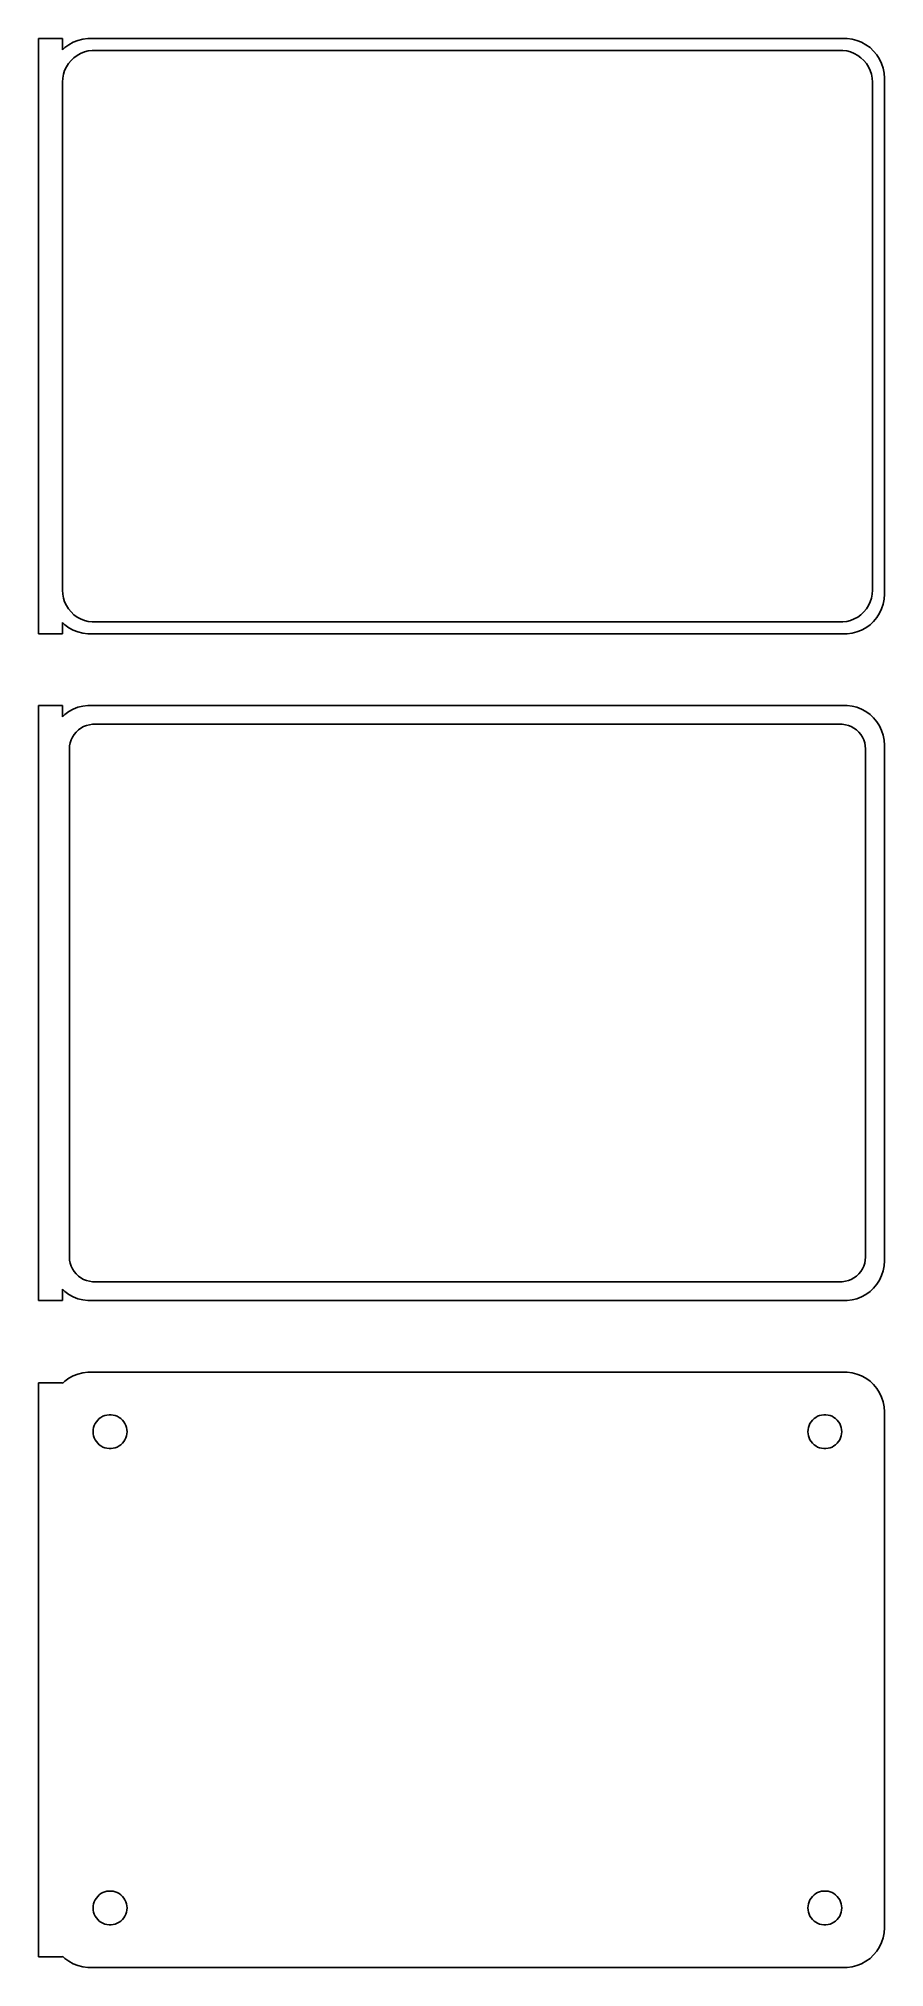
# Model space of a CAD drawing. Header units: metres. Extents: x -54 to 52, y 215 to 457.
import ezdxf

# ---------------------------------------------------------------- set-up
doc = ezdxf.new("R2010")
doc.units = ezdxf.units.M

msp = doc.modelspace()

# ---------------------------------------------------------------- linework, layer by layer
for p, q in [((-51, 457.49), (-54, 457.49)), ((-54, 457.49), (-54, 382.51)), ((-51, 456.059), (-51, 457.49)), ((-49.6289, 457.024), (-50.1791, 456.722)), ((-49.0451, 457.255), (-49.6289, 457.024)), ((-48.4369, 457.411), (-49.0451, 457.255)), ((-47.8139, 457.49), (-48.4369, 457.411)), ((47.8139, 457.49), (-47.8139, 457.49)), ((48.4369, 457.411), (47.8139, 457.49)), ((49.0451, 457.255), (48.4369, 457.411)), ((49.6289, 457.024), (49.0451, 457.255)), ((50.1791, 456.722), (49.6289, 457.024)), ((-50.6871, 456.353), (-51, 456.059)), ((-50.1791, 456.722), (-50.6871, 456.353)), ((-50.2361, 454.351), (-49.9159, 454.738)), ((-49.9159, 454.738), (-49.5497, 455.082)), ((-49.5497, 455.082), (-49.1433, 455.377)), ((-49.1433, 455.377), (-48.7031, 455.619)), ((-48.7031, 455.619), (-48.2361, 455.804)), ((-48.2361, 455.804), (-47.7495, 455.929)), ((-47.7495, 455.929), (-47.2512, 455.992)), ((-47.2512, 455.992), (47.2512, 455.992)), ((47.2512, 455.992), (47.7495, 455.929)), ((47.7495, 455.929), (48.2361, 455.804)), ((48.2361, 455.804), (48.7031, 455.619)), ((48.7031, 455.619), (49.1433, 455.377)), ((49.1433, 455.377), (49.5497, 455.082)), ((49.5497, 455.082), (49.9159, 454.738)), ((49.9159, 454.738), (50.2361, 454.351)), ((50.6871, 456.353), (50.1791, 456.722)), ((51.1448, 455.923), (50.6871, 456.353)), ((51.5451, 455.439), (51.1448, 455.923)), ((51.8815, 454.909), (51.5451, 455.439)), ((52.1489, 454.341), (51.8815, 454.909)), ((-51, 452), (-50.9685, 452.501)), ((-51, 388), (-51, 452)), ((-50.9685, 452.501), (-50.8743, 452.995)), ((-50.8743, 452.995), (-50.7191, 453.472)), ((-50.7191, 453.472), (-50.5052, 453.927)), ((-50.5052, 453.927), (-50.2361, 454.351)), ((50.2361, 454.351), (50.5052, 453.927)), ((50.5052, 453.927), (50.7191, 453.472)), ((50.7191, 453.472), (50.8743, 452.995)), ((50.8743, 452.995), (50.9685, 452.501)), ((50.9685, 452.501), (51, 452)), ((51, 452), (51, 388)), ((52.3429, 453.743), (52.1489, 454.341)), ((52.4606, 453.127), (52.3429, 453.743)), ((52.5, 452.5), (52.4606, 453.127)), ((52.5, 387.5), (52.5, 452.5)), ((-50.9685, 387.499), (-51, 388)), ((-50.8743, 387.005), (-50.9685, 387.499)), ((-50.7191, 386.528), (-50.8743, 387.005)), ((-50.5052, 386.073), (-50.7191, 386.528)), ((50.7191, 386.528), (50.5052, 386.073)), ((50.8743, 387.005), (50.7191, 386.528)), ((50.9685, 387.499), (50.8743, 387.005)), ((51, 388), (50.9685, 387.499)), ((52.3429, 386.257), (52.4606, 386.873)), ((52.4606, 386.873), (52.5, 387.5)), ((-51, 383.941), (-50.6871, 383.647)), ((-51, 382.51), (-51, 383.941)), ((-50.2361, 385.649), (-50.5052, 386.073)), ((-49.9159, 385.262), (-50.2361, 385.649)), ((-49.5497, 384.918), (-49.9159, 385.262)), ((-49.1433, 384.623), (-49.5497, 384.918)), ((-48.7031, 384.381), (-49.1433, 384.623)), ((-48.2361, 384.196), (-48.7031, 384.381)), ((-47.7495, 384.071), (-48.2361, 384.196)), ((-47.2512, 384.008), (-47.7495, 384.071)), ((47.2512, 384.008), (-47.2512, 384.008)), ((47.7495, 384.071), (47.2512, 384.008)), ((48.2361, 384.196), (47.7495, 384.071)), ((48.7031, 384.381), (48.2361, 384.196)), ((49.1433, 384.623), (48.7031, 384.381)), ((49.5497, 384.918), (49.1433, 384.623)), ((49.9159, 385.262), (49.5497, 384.918)), ((50.2361, 385.649), (49.9159, 385.262)), ((50.5052, 386.073), (50.2361, 385.649)), ((50.6871, 383.647), (51.1448, 384.077)), ((51.1448, 384.077), (51.5451, 384.561)), ((51.5451, 384.561), (51.8815, 385.091)), ((51.8815, 385.091), (52.1489, 385.659)), ((52.1489, 385.659), (52.3429, 386.257)), ((-54, 382.51), (-51, 382.51)), ((-50.6871, 383.647), (-50.1791, 383.278)), ((-50.1791, 383.278), (-49.6289, 382.976)), ((-49.6289, 382.976), (-49.0451, 382.745)), ((-49.0451, 382.745), (-48.4369, 382.589)), ((-48.4369, 382.589), (-47.8139, 382.51)), ((-47.8139, 382.51), (47.8139, 382.51)), ((47.8139, 382.51), (48.4369, 382.589)), ((48.4369, 382.589), (49.0451, 382.745)), ((49.0451, 382.745), (49.6289, 382.976)), ((49.6289, 382.976), (50.1791, 383.278)), ((50.1791, 383.278), (50.6871, 383.647)), ((-51, 373.479), (-54, 373.479)), ((-54, 373.479), (-54, 298.521)), ((-51, 372.059), (-51, 373.479)), ((-50.6871, 372.353), (-51, 372.059)), ((-50.1791, 372.722), (-50.6871, 372.353)), ((-49.6289, 373.024), (-50.1791, 372.722)), ((-49.0451, 373.255), (-49.6289, 373.024)), ((-48.4369, 373.411), (-49.0451, 373.255)), ((-47.8139, 373.49), (-48.4369, 373.411)), ((47.8139, 373.49), (-47.8139, 373.49)), ((48.4369, 373.411), (47.8139, 373.49)), ((49.0451, 373.255), (48.4369, 373.411)), ((49.6289, 373.024), (49.0451, 373.255)), ((50.1791, 372.722), (49.6289, 373.024)), ((50.6871, 372.353), (50.1791, 372.722)), ((51.1448, 371.923), (50.6871, 372.353)), ((51.5451, 371.439), (51.1448, 371.923)), ((-49.8943, 369.146), (-49.7279, 369.5)), ((-49.7279, 369.5), (-49.5184, 369.83)), ((-49.5184, 369.83), (-49.2692, 370.131)), ((-49.2692, 370.131), (-48.9842, 370.399)), ((-48.9842, 370.399), (-48.668, 370.628)), ((-48.668, 370.628), (-48.3254, 370.817)), ((-48.3254, 370.817), (-47.9619, 370.961)), ((-47.9619, 370.961), (-47.5833, 371.058)), ((-47.5833, 371.058), (-47.1954, 371.107)), ((-47.1954, 371.107), (47.1954, 371.107)), ((47.1954, 371.107), (47.5833, 371.058)), ((47.5833, 371.058), (47.9619, 370.961)), ((47.9619, 370.961), (48.3254, 370.817)), ((48.3254, 370.817), (48.668, 370.628)), ((48.668, 370.628), (48.9842, 370.399)), ((48.9842, 370.399), (49.2692, 370.131)), ((49.2692, 370.131), (49.5184, 369.83)), ((49.5184, 369.83), (49.7279, 369.5)), ((49.7279, 369.5), (49.8943, 369.146)), ((51.8815, 370.909), (51.5451, 371.439)), ((52.1489, 370.341), (51.8815, 370.909)), ((52.3429, 369.743), (52.1489, 370.341)), ((52.4606, 369.127), (52.3429, 369.743)), ((-50.1129, 368), (-50.0884, 368.39)), ((-50.1129, 304), (-50.1129, 368)), ((-50.0884, 368.39), (-50.0151, 368.774)), ((-50.0151, 368.774), (-49.8943, 369.146)), ((49.8943, 369.146), (50.0151, 368.774)), ((50.0151, 368.774), (50.0884, 368.39)), ((50.0884, 368.39), (50.1129, 368)), ((50.1129, 368), (50.1129, 304)), ((52.5, 368.5), (52.4606, 369.127)), ((52.5, 303.5), (52.5, 368.5)), ((-50.0884, 303.61), (-50.1129, 304)), ((50.1129, 304), (50.0884, 303.61)), ((-50.0151, 303.226), (-50.0884, 303.61)), ((-49.8943, 302.854), (-50.0151, 303.226)), ((-49.7279, 302.5), (-49.8943, 302.854)), ((-49.5184, 302.17), (-49.7279, 302.5)), ((-49.2692, 301.869), (-49.5184, 302.17)), ((-48.9842, 301.601), (-49.2692, 301.869)), ((-48.668, 301.372), (-48.9842, 301.601)), ((-48.3254, 301.183), (-48.668, 301.372)), ((48.668, 301.372), (48.3254, 301.183)), ((48.9842, 301.601), (48.668, 301.372)), ((49.2692, 301.869), (48.9842, 301.601)), ((49.5184, 302.17), (49.2692, 301.869)), ((49.7279, 302.5), (49.5184, 302.17)), ((49.8943, 302.854), (49.7279, 302.5)), ((50.0151, 303.226), (49.8943, 302.854)), ((50.0884, 303.61), (50.0151, 303.226)), ((51.8815, 301.091), (52.1489, 301.659)), ((52.1489, 301.659), (52.3429, 302.257)), ((52.3429, 302.257), (52.4606, 302.873)), ((52.4606, 302.873), (52.5, 303.5)), ((-51, 298.521), (-51, 299.941)), ((-51, 299.941), (-50.6871, 299.647)), ((-50.6871, 299.647), (-50.1791, 299.278)), ((-50.1791, 299.278), (-49.6289, 298.976)), ((-49.6289, 298.976), (-49.0451, 298.745)), ((-47.9619, 301.039), (-48.3254, 301.183)), ((-47.5833, 300.942), (-47.9619, 301.039)), ((-47.1954, 300.893), (-47.5833, 300.942)), ((47.1954, 300.893), (-47.1954, 300.893)), ((47.5833, 300.942), (47.1954, 300.893)), ((47.9619, 301.039), (47.5833, 300.942)), ((48.3254, 301.183), (47.9619, 301.039)), ((49.0451, 298.745), (49.6289, 298.976)), ((49.6289, 298.976), (50.1791, 299.278)), ((50.1791, 299.278), (50.6871, 299.647)), ((50.6871, 299.647), (51.1448, 300.077)), ((51.1448, 300.077), (51.5451, 300.561)), ((51.5451, 300.561), (51.8815, 301.091)), ((-54, 298.521), (-51, 298.521)), ((-49.0451, 298.745), (-48.4369, 298.589)), ((-48.4369, 298.589), (-47.8139, 298.51)), ((-47.8139, 298.51), (47.8139, 298.51)), ((47.8139, 298.51), (48.4369, 298.589)), ((48.4369, 298.589), (49.0451, 298.745)), ((-49.0451, 289.255), (-49.6289, 289.024)), ((-48.4369, 289.411), (-49.0451, 289.255)), ((-47.8139, 289.49), (-48.4369, 289.411)), ((47.8139, 289.49), (-47.8139, 289.49)), ((48.4369, 289.411), (47.8139, 289.49)), ((49.0451, 289.255), (48.4369, 289.411)), ((49.6289, 289.024), (49.0451, 289.255)), ((-51, 288.153), (-54, 288.153)), ((-54, 288.153), (-54, 215.847)), ((-50.6871, 288.353), (-51, 288.059)), ((-51, 288.059), (-51, 288.153)), ((-50.1791, 288.722), (-50.6871, 288.353)), ((-49.6289, 289.024), (-50.1791, 288.722)), ((50.1791, 288.722), (49.6289, 289.024)), ((50.6871, 288.353), (50.1791, 288.722)), ((51.1448, 287.923), (50.6871, 288.353)), ((51.5451, 287.439), (51.1448, 287.923)), ((51.8815, 286.909), (51.5451, 287.439)), ((52.1489, 286.341), (51.8815, 286.909)), ((52.3429, 285.743), (52.1489, 286.341)), ((52.4606, 285.127), (52.3429, 285.743)), ((52.5, 284.5), (52.4606, 285.127)), ((52.5, 219.5), (52.5, 284.5)), ((-47.1353, 282), (-47.1185, 282.268)), ((-47.1185, 281.732), (-47.1353, 282)), ((-47.1185, 282.268), (-47.0682, 282.531)), ((-47.0682, 282.531), (-46.9853, 282.786)), ((-46.9853, 282.786), (-46.8712, 283.029)), ((-46.8712, 283.029), (-46.7275, 283.255)), ((-46.7275, 283.255), (-46.5565, 283.462)), ((-46.5565, 283.462), (-46.3611, 283.645)), ((-46.3611, 283.645), (-46.1441, 283.803)), ((-46.1441, 283.803), (-45.9092, 283.932)), ((-45.9092, 283.932), (-45.6598, 284.031)), ((-45.6598, 284.031), (-45.4001, 284.097)), ((-45.4001, 284.097), (-45.1341, 284.131)), ((-45.1341, 284.131), (-44.8659, 284.131)), ((-44.8659, 284.131), (-44.5999, 284.097)), ((-44.5999, 284.097), (-44.3401, 284.031)), ((-44.3401, 284.031), (-44.0908, 283.932)), ((-44.0908, 283.932), (-43.8559, 283.803)), ((-43.8559, 283.803), (-43.6389, 283.645)), ((-43.6389, 283.645), (-43.4434, 283.462)), ((-43.4434, 283.462), (-43.2725, 283.255)), ((-43.2725, 283.255), (-43.1288, 283.029)), ((-43.1288, 283.029), (-43.0146, 282.786)), ((-43.0146, 282.786), (-42.9318, 282.531)), ((-42.9318, 282.531), (-42.8815, 282.268)), ((-42.8815, 282.268), (-42.8647, 282)), ((-42.8647, 282), (-42.8815, 281.732)), ((42.8647, 282), (42.8815, 282.268)), ((42.8815, 281.732), (42.8647, 282)), ((42.8815, 282.268), (42.9318, 282.531)), ((42.9318, 282.531), (43.0146, 282.786)), ((43.0146, 282.786), (43.1288, 283.029)), ((43.1288, 283.029), (43.2725, 283.255)), ((43.2725, 283.255), (43.4434, 283.462)), ((43.4434, 283.462), (43.6389, 283.645)), ((43.6389, 283.645), (43.8559, 283.803)), ((43.8559, 283.803), (44.0908, 283.932)), ((44.0908, 283.932), (44.3401, 284.031)), ((44.3401, 284.031), (44.5999, 284.097)), ((44.5999, 284.097), (44.8659, 284.131)), ((44.8659, 284.131), (45.1341, 284.131)), ((45.1341, 284.131), (45.4001, 284.097)), ((45.4001, 284.097), (45.6598, 284.031)), ((45.6598, 284.031), (45.9092, 283.932)), ((45.9092, 283.932), (46.1441, 283.803)), ((46.1441, 283.803), (46.3611, 283.645)), ((46.3611, 283.645), (46.5565, 283.462)), ((46.5565, 283.462), (46.7275, 283.255)), ((46.7275, 283.255), (46.8712, 283.029)), ((46.8712, 283.029), (46.9853, 282.786)), ((46.9853, 282.786), (47.0682, 282.531)), ((47.0682, 282.531), (47.1185, 282.268)), ((47.1185, 282.268), (47.1353, 282)), ((47.1353, 282), (47.1185, 281.732)), ((-47.0682, 281.469), (-47.1185, 281.732)), ((-46.9853, 281.214), (-47.0682, 281.469)), ((-46.8712, 280.971), (-46.9853, 281.214)), ((-46.7275, 280.745), (-46.8712, 280.971)), ((-46.5565, 280.538), (-46.7275, 280.745)), ((-46.3611, 280.355), (-46.5565, 280.538)), ((-46.1441, 280.197), (-46.3611, 280.355)), ((-45.9092, 280.068), (-46.1441, 280.197)), ((-45.6598, 279.969), (-45.9092, 280.068)), ((-45.4001, 279.903), (-45.6598, 279.969)), ((-45.1341, 279.869), (-45.4001, 279.903)), ((-44.8659, 279.869), (-45.1341, 279.869)), ((-44.5999, 279.903), (-44.8659, 279.869)), ((-44.3401, 279.969), (-44.5999, 279.903)), ((-44.0908, 280.068), (-44.3401, 279.969)), ((-43.8559, 280.197), (-44.0908, 280.068)), ((-43.6389, 280.355), (-43.8559, 280.197)), ((-43.4434, 280.538), (-43.6389, 280.355)), ((-43.2725, 280.745), (-43.4434, 280.538)), ((-43.1288, 280.971), (-43.2725, 280.745)), ((-43.0146, 281.214), (-43.1288, 280.971)), ((-42.9318, 281.469), (-43.0146, 281.214)), ((-42.8815, 281.732), (-42.9318, 281.469)), ((42.9318, 281.469), (42.8815, 281.732)), ((43.0146, 281.214), (42.9318, 281.469)), ((43.1288, 280.971), (43.0146, 281.214)), ((43.2725, 280.745), (43.1288, 280.971)), ((43.4434, 280.538), (43.2725, 280.745)), ((43.6389, 280.355), (43.4434, 280.538)), ((43.8559, 280.197), (43.6389, 280.355)), ((44.0908, 280.068), (43.8559, 280.197)), ((44.3401, 279.969), (44.0908, 280.068)), ((44.5999, 279.903), (44.3401, 279.969)), ((44.8659, 279.869), (44.5999, 279.903)), ((45.1341, 279.869), (44.8659, 279.869)), ((45.4001, 279.903), (45.1341, 279.869)), ((45.6598, 279.969), (45.4001, 279.903)), ((45.9092, 280.068), (45.6598, 279.969)), ((46.1441, 280.197), (45.9092, 280.068)), ((46.3611, 280.355), (46.1441, 280.197)), ((46.5565, 280.538), (46.3611, 280.355)), ((46.7275, 280.745), (46.5565, 280.538)), ((46.8712, 280.971), (46.7275, 280.745)), ((46.9853, 281.214), (46.8712, 280.971)), ((47.0682, 281.469), (46.9853, 281.214)), ((47.1185, 281.732), (47.0682, 281.469)), ((-46.5565, 223.462), (-46.3611, 223.645)), ((-46.3611, 223.645), (-46.1441, 223.803)), ((-46.1441, 223.803), (-45.9092, 223.932)), ((-45.9092, 223.932), (-45.6598, 224.031)), ((-45.6598, 224.031), (-45.4001, 224.097)), ((-45.4001, 224.097), (-45.1341, 224.131)), ((-45.1341, 224.131), (-44.8659, 224.131)), ((-44.8659, 224.131), (-44.5999, 224.097)), ((-44.5999, 224.097), (-44.3401, 224.031)), ((-44.3401, 224.031), (-44.0908, 223.932)), ((-44.0908, 223.932), (-43.8559, 223.803)), ((-43.8559, 223.803), (-43.6389, 223.645)), ((-43.6389, 223.645), (-43.4434, 223.462)), ((43.4434, 223.462), (43.6389, 223.645)), ((43.6389, 223.645), (43.8559, 223.803)), ((43.8559, 223.803), (44.0908, 223.932)), ((44.0908, 223.932), (44.3401, 224.031)), ((44.3401, 224.031), (44.5999, 224.097)), ((44.5999, 224.097), (44.8659, 224.131)), ((44.8659, 224.131), (45.1341, 224.131)), ((45.1341, 224.131), (45.4001, 224.097)), ((45.4001, 224.097), (45.6598, 224.031)), ((45.6598, 224.031), (45.9092, 223.932)), ((45.9092, 223.932), (46.1441, 223.803)), ((46.1441, 223.803), (46.3611, 223.645)), ((46.3611, 223.645), (46.5565, 223.462)), ((-47.1353, 222), (-47.1185, 222.268)), ((-47.1185, 221.732), (-47.1353, 222)), ((-47.1185, 222.268), (-47.0682, 222.531)), ((-47.0682, 221.469), (-47.1185, 221.732)), ((-47.0682, 222.531), (-46.9853, 222.786)), ((-46.9853, 221.214), (-47.0682, 221.469)), ((-46.9853, 222.786), (-46.8712, 223.029)), ((-46.8712, 220.971), (-46.9853, 221.214)), ((-46.8712, 223.029), (-46.7275, 223.255)), ((-46.7275, 223.255), (-46.5565, 223.462)), ((-43.4434, 223.462), (-43.2725, 223.255)), ((-43.2725, 223.255), (-43.1288, 223.029)), ((-43.1288, 223.029), (-43.0146, 222.786)), ((-43.0146, 221.214), (-43.1288, 220.971)), ((-43.0146, 222.786), (-42.9318, 222.531)), ((-42.9318, 221.469), (-43.0146, 221.214)), ((-42.9318, 222.531), (-42.8815, 222.268)), ((-42.8815, 221.732), (-42.9318, 221.469)), ((-42.8815, 222.268), (-42.8647, 222)), ((-42.8647, 222), (-42.8815, 221.732)), ((42.8647, 222), (42.8815, 222.268)), ((42.8815, 221.732), (42.8647, 222)), ((42.8815, 222.268), (42.9318, 222.531)), ((42.9318, 221.469), (42.8815, 221.732)), ((42.9318, 222.531), (43.0146, 222.786)), ((43.0146, 221.214), (42.9318, 221.469)), ((43.0146, 222.786), (43.1288, 223.029)), ((43.1288, 220.971), (43.0146, 221.214)), ((43.1288, 223.029), (43.2725, 223.255)), ((43.2725, 223.255), (43.4434, 223.462)), ((46.5565, 223.462), (46.7275, 223.255)), ((46.7275, 223.255), (46.8712, 223.029)), ((46.8712, 223.029), (46.9853, 222.786)), ((46.9853, 221.214), (46.8712, 220.971)), ((46.9853, 222.786), (47.0682, 222.531)), ((47.0682, 221.469), (46.9853, 221.214)), ((47.0682, 222.531), (47.1185, 222.268)), ((47.1185, 221.732), (47.0682, 221.469)), ((47.1185, 222.268), (47.1353, 222)), ((47.1353, 222), (47.1185, 221.732)), ((-46.7275, 220.745), (-46.8712, 220.971)), ((-46.5565, 220.538), (-46.7275, 220.745)), ((-46.3611, 220.355), (-46.5565, 220.538)), ((-46.1441, 220.197), (-46.3611, 220.355)), ((-45.9092, 220.068), (-46.1441, 220.197)), ((-45.6598, 219.969), (-45.9092, 220.068)), ((-45.4001, 219.903), (-45.6598, 219.969)), ((-45.1341, 219.869), (-45.4001, 219.903)), ((-44.8659, 219.869), (-45.1341, 219.869)), ((-44.5999, 219.903), (-44.8659, 219.869)), ((-44.3401, 219.969), (-44.5999, 219.903)), ((-44.0908, 220.068), (-44.3401, 219.969)), ((-43.8559, 220.197), (-44.0908, 220.068)), ((-43.6389, 220.355), (-43.8559, 220.197)), ((-43.4434, 220.538), (-43.6389, 220.355)), ((-43.2725, 220.745), (-43.4434, 220.538)), ((-43.1288, 220.971), (-43.2725, 220.745)), ((43.2725, 220.745), (43.1288, 220.971)), ((43.4434, 220.538), (43.2725, 220.745)), ((43.6389, 220.355), (43.4434, 220.538)), ((43.8559, 220.197), (43.6389, 220.355)), ((44.0908, 220.068), (43.8559, 220.197)), ((44.3401, 219.969), (44.0908, 220.068)), ((44.5999, 219.903), (44.3401, 219.969)), ((44.8659, 219.869), (44.5999, 219.903)), ((45.1341, 219.869), (44.8659, 219.869)), ((45.4001, 219.903), (45.1341, 219.869)), ((45.6598, 219.969), (45.4001, 219.903)), ((45.9092, 220.068), (45.6598, 219.969)), ((46.1441, 220.197), (45.9092, 220.068)), ((46.3611, 220.355), (46.1441, 220.197)), ((46.5565, 220.538), (46.3611, 220.355)), ((46.7275, 220.745), (46.5565, 220.538)), ((46.8712, 220.971), (46.7275, 220.745)), ((52.3429, 218.257), (52.4606, 218.873)), ((52.4606, 218.873), (52.5, 219.5)), ((51.1448, 216.077), (51.5451, 216.561)), ((51.5451, 216.561), (51.8815, 217.091)), ((51.8815, 217.091), (52.1489, 217.659)), ((52.1489, 217.659), (52.3429, 218.257)), ((-54, 215.847), (-51, 215.847)), ((-51, 215.847), (-51, 215.941)), ((-51, 215.941), (-50.6871, 215.647)), ((-50.6871, 215.647), (-50.1791, 215.278)), ((-50.1791, 215.278), (-49.6289, 214.976)), ((-49.6289, 214.976), (-49.0451, 214.745)), ((-49.0451, 214.745), (-48.4369, 214.589)), ((-48.4369, 214.589), (-47.8139, 214.51)), ((-47.8139, 214.51), (47.8139, 214.51)), ((47.8139, 214.51), (48.4369, 214.589)), ((48.4369, 214.589), (49.0451, 214.745)), ((49.0451, 214.745), (49.6289, 214.976)), ((49.6289, 214.976), (50.1791, 215.278)), ((50.1791, 215.278), (50.6871, 215.647)), ((50.6871, 215.647), (51.1448, 216.077))]:
    msp.add_line(p, q)

doc.saveas('drawing.dxf')
